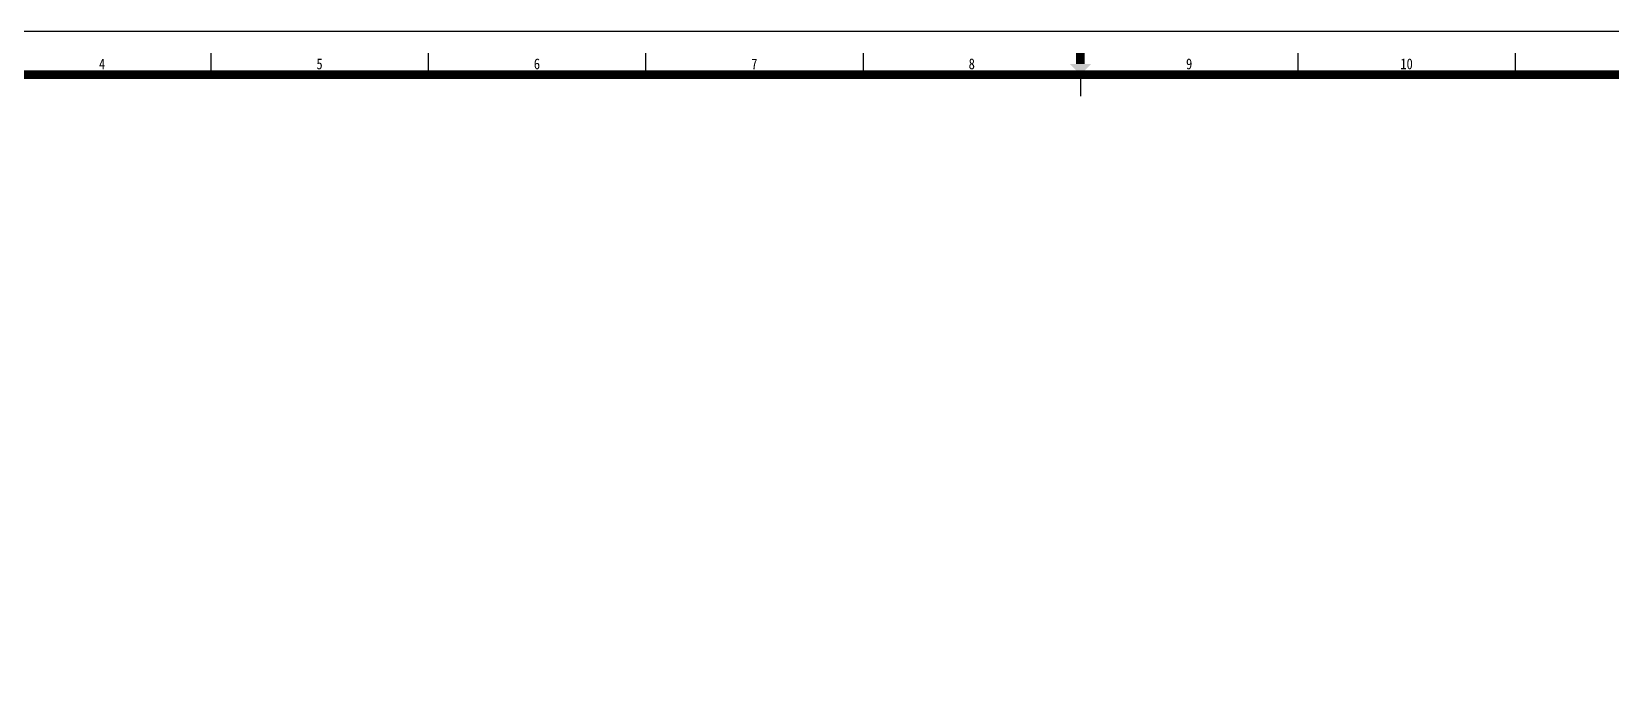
# Model space of a CAD drawing. Extents: x 164940 to 3842273, y 640355 to 1124023.
# Drawn here: x 3550619 to 3578040, y 1111880 to 1123127 of the extents above; entities that cross this region are included whole.
import ezdxf
from ezdxf.enums import TextEntityAlignment as Align

# ---------------------------------------------------------------- set-up
doc = ezdxf.new("R2010")
doc.units = 0
doc.header["$LTSCALE"] = 1000
doc.header["$MEASUREMENT"] = 0
doc.layers.add('-家具', color=33, linetype='Continuous', lineweight=9)
doc.layers.add('TK', color=6, linetype='Continuous')
doc.styles.add('TKZ1', font='SIMHEI.TTF', dxfattribs={"width": 0.7})

# ---------------------------------------------------------------- blocks, each defined once
blk = doc.blocks.new('图框')
for p, q in [((-58108.4793015235, -445311.2319678301), (-142208.4793015235, -445311.2319678301)), ((-119558.4793015235, -445811.2319678301), (-119558.4793015235, -446311.2319678301)), ((-114520.9793015235, -445811.2319678301), (-114520.9793015235, -446311.2319678301)), ((-109483.4793015235, -445811.2319678301), (-109483.4793015235, -446311.2319678301)), ((-104445.9793015235, -445811.2319678301), (-104445.9793015235, -446311.2319678301)), ((-94370.9793015235, -445811.2319678301), (-94370.9793015235, -446311.2319678301)), ((-89333.4793015235, -445811.2319678301), (-89333.4793015235, -446311.2319678301)), ((-99408.4793015235, -446311.2319678301), (-99408.4793015235, -446811.2319678301))]:
    blk.add_line(p, q)
at = {"const_width": 200}
blk.add_lwpolyline([(-99408.4793015235, -446061.2319678301), (-99408.4793015235, -445811.2319678301)], dxfattribs=at)
blk.add_lwpolyline([(-59108.4793015235, -446311.2319678301), (-139708.4793015235, -446311.2319678301), (-139708.4793015235, -503711.2319678301), (-59108.4793015235, -503711.2319678301)], close=True, dxfattribs=at)
blk.add_solid([(-99658.4793015235, -446061.2319678301), (-99158.4793015235, -446061.2319678301), (-99408.4793015235, -446311.2319678301)])
at = {"style": 'TKZ1', "width": 0.85}
for s, p in [('4', (-122077.2293015235, -446061.2319678301)), ('5', (-117039.7293015235, -446061.2319678301)), ('6', (-112002.2293015235, -446061.2319678301)), ('7', (-106964.7293015235, -446061.2319678301)), ('8', (-101927.2293015235, -446061.2319678301)), ('9', (-96889.7293015235, -446061.2319678301)), ('10', (-91852.2293015235, -446061.2319678301))]:
    blk.add_text(s, height=250, dxfattribs=at).set_placement(p, align=Align.MIDDLE)

msp = doc.modelspace()

# ---------------------------------------------------------------- linework, layer by layer
at = {"layer": '-家具'}
msp.add_lwpolyline([(3538634.955071344, 1122377.674542716), (3593020.210726418, 1122377.674542716), (3593020.210726418, 1079378.863604319), (3538634.955071344, 1079378.863604319)], close=True, dxfattribs=at)

# ---------------------------------------------------------------- block references
at = {"layer": 'TK', "xscale": 0.7491082046180964, "yscale": 0.749108204501681, "zscale": 0.7491082045191116}
msp.add_blockref('图框', (3643291.723170833, 1456713.08017107), dxfattribs=at)

doc.saveas('drawing.dxf')
